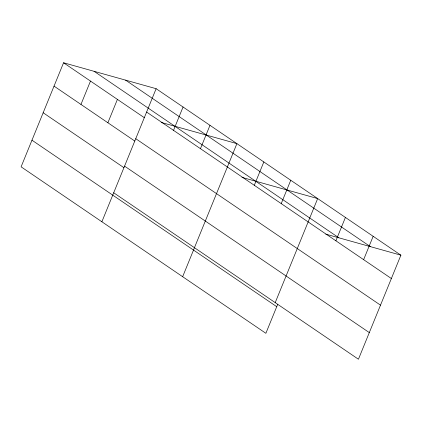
<?xml version="1.0" encoding="UTF-8"?>
<svg xmlns="http://www.w3.org/2000/svg" width="422" height="422" viewBox="0 0 422 422"><rect width="100%" height="100%" fill="white"/><g stroke="black" fill="none" stroke-linecap="round" stroke-linejoin="round"><path stroke-width="0.63" d="M113.666 192.748L358.436 359.233L400.9 255.173L156.129 88.694L63.564 62.767L21.1 166.827L265.871 333.306L277.734 304.236M80.961 104.434L90.487 81.082M107.884 122.749L117.411 99.397M101.876 221.766L156.129 88.694M173.526 130.361L183.058 107.003M200.45 148.671L209.982 125.318M194.442 247.688L236.906 143.633L161.172 122.422M182.647 276.705L194.51 247.635M254.297 185.3L263.829 161.942M281.226 203.61L290.753 180.257M275.213 302.627L317.676 198.572L241.943 177.361M335.891 240.793L345.418 217.441M363.627 259.662L373.159 236.309M325.789 234.141L400.9 255.173M125.582 80.138L370.352 246.622M94.111 71.323L338.882 237.808M146.603 112.046L391.368 278.531M63.564 62.767L144.34 117.706M135.731 138.68L380.502 305.159M54.032 86.125L134.808 141.064M124.537 166.115L369.303 332.599M43.165 112.753L123.941 167.692M31.966 140.194L276.737 306.678"/></g></svg>
